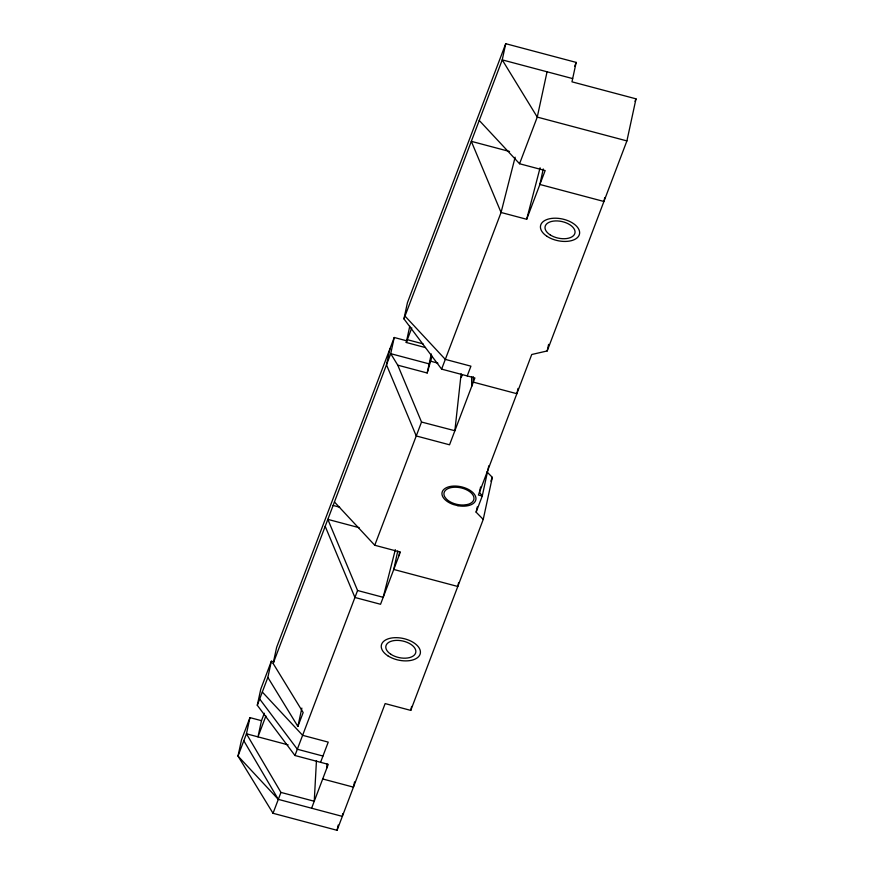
<?xml version="1.0" encoding="UTF-8"?>
<svg xmlns="http://www.w3.org/2000/svg" width="874" height="874" viewBox="0 0 874 874"><rect width="100%" height="100%" fill="white"/><g stroke="black" fill="none" stroke-linecap="round" stroke-linejoin="round"><path stroke-width="1.31" d="M316.454 760.577L314.247 801.25L280.947 792.412L246.457 733.799L249.953 717.62L261.479 720.679L264.309 713.228M461.133 373.821L454.873 430.729L421.53 422.033L397.757 365.168L390.722 353.675L394.229 337.495L407.033 340.893M342.717 813.727L342.346 816.382L278.303 799.371L238.001 756.076L241.497 739.896L249.953 717.62M399.047 555.547L399.604 551.636M311.603 808.21L328.253 764.357L294.953 755.507L257.284 705.252L260.791 689.073L271.355 661.225L273.912 661.902M257.284 705.252L267.859 677.405L271.355 661.225M267.859 677.405L297.881 726.447L303.169 712.529L273.147 663.486L276.643 647.295L394.229 337.495M261.479 720.679L257.983 736.858L265.904 715.97M297.881 726.447L301.847 708.104M390.001 348.639L386.494 364.819L416.243 435.951L449.542 444.8L474.899 377.961L441.61 369.123L403.941 318.868L407.437 302.688L505.729 43.7L576.174 62.404L571.967 81.828L635.999 98.838L626.909 140.911L547.19 350.955L531.731 354.505L478.406 495.012L482.251 496.039L488.784 465.798M425.463 347.579L406.257 342.477L409.753 326.286M397.757 365.168L427.178 372.99L431.297 353.926M505.729 43.7L502.233 59.88L403.941 318.868M288.103 744.866L246.457 733.799L238.001 756.076L273.027 813.29L337.058 830.3L338.194 825.045M397.746 551.046L393.759 569.466L457.79 586.476L458.642 582.532M354.571 781.88L353.435 787.135L322.703 778.974M547.058 71.788L537.259 117.094L519.56 163.744L545.168 170.55L526.672 219.276L501.064 212.48L471.315 141.337L509.553 151.486M337.058 830.3L385.15 703.592L410.758 710.398L411.61 706.454M543.246 168.944L539.881 184.469L603.912 201.479L604.764 197.535M480.602 486.971L479.465 492.237L482.251 496.039L476.122 512.175L483.235 519.429L410.758 710.398M476.122 512.175L477.259 506.92M483.235 519.429L492.335 477.357L486.993 471.916M517.998 388.449L516.862 393.704L473.315 382.146L473.249 376.727M547.19 350.955L548.61 344.378M427.178 372.99L432.084 356.144M395.321 549.691L383.194 597.313L357.575 590.507L327.837 519.375L359.148 527.688M515.136 157.189L501.064 212.48L441.61 369.123M526.672 219.276L540.088 167.786M273.147 663.486L390.722 353.675L429.145 363.879M406.257 342.477L411.807 327.848M273.027 813.29L280.947 792.412M294.953 755.507L357.575 590.507M325.194 526.334L354.942 597.477L380.551 604.273L400.368 552.062L374.76 545.256L421.53 422.033M574.721 66.238L576.174 62.404M461.275 377.437L462.226 374.924M320.572 762.314L328.231 742.124L302.623 735.318L262.309 692.022M467.219 375.918L470.922 366.173L445.303 359.378L405.001 316.082M490.893 481.148L492.335 477.357M635.048 101.362L635.999 98.838M572.667 78.594L502.233 59.88L537.259 117.094L626.909 140.911M407.317 339.691L423.027 343.864M430.205 361.093L437.885 363.136M333.125 505.445L339.647 507.182M322.943 756.043L297.335 749.247L259.665 698.992M479.247 120.448L519.56 163.744M334.447 501.971L374.76 545.256M243.813 740.759L278.303 799.371M471.61 376.836L471.731 386.319M326.876 763.81L326.931 767.831M467.219 504.549L463.69 505.008A15.273 8.5 12.2 0 1 446.396 499.01L444.68 496.738A15.273 8.5 12.2 0 1 453.005 487.321A15.273 8.5 12.2 0 1 472.189 493.974A15.273 8.5 12.2 0 1 467.219 504.549M457.954 505.707L453.595 504.593A17.272 9.603 12.2 0 1 446.603 487.594A17.272 9.603 12.2 0 1 474.768 494.848A17.272 9.603 12.2 0 1 457.954 505.707M546.993 236.319A19.927 11.089 12.2 0 0 579.233 234.931A19.927 11.089 12.2 0 0 553.854 218.227A19.927 11.089 12.2 0 0 546.993 236.319M387.794 655.773A19.927 11.089 12.2 0 0 420.033 654.386A19.927 11.089 12.2 0 0 394.655 637.692A19.927 11.089 12.2 0 0 387.794 655.773M390.831 654.265A15.273 8.5 12.2 0 0 415.554 653.195A15.273 8.5 12.2 0 0 396.097 640.391A15.273 8.5 12.2 0 0 390.831 654.265M550.03 234.8A15.273 8.5 12.2 0 0 574.753 233.74A15.273 8.5 12.2 0 0 555.296 220.936A15.273 8.5 12.2 0 0 550.03 234.8"/></g></svg>
